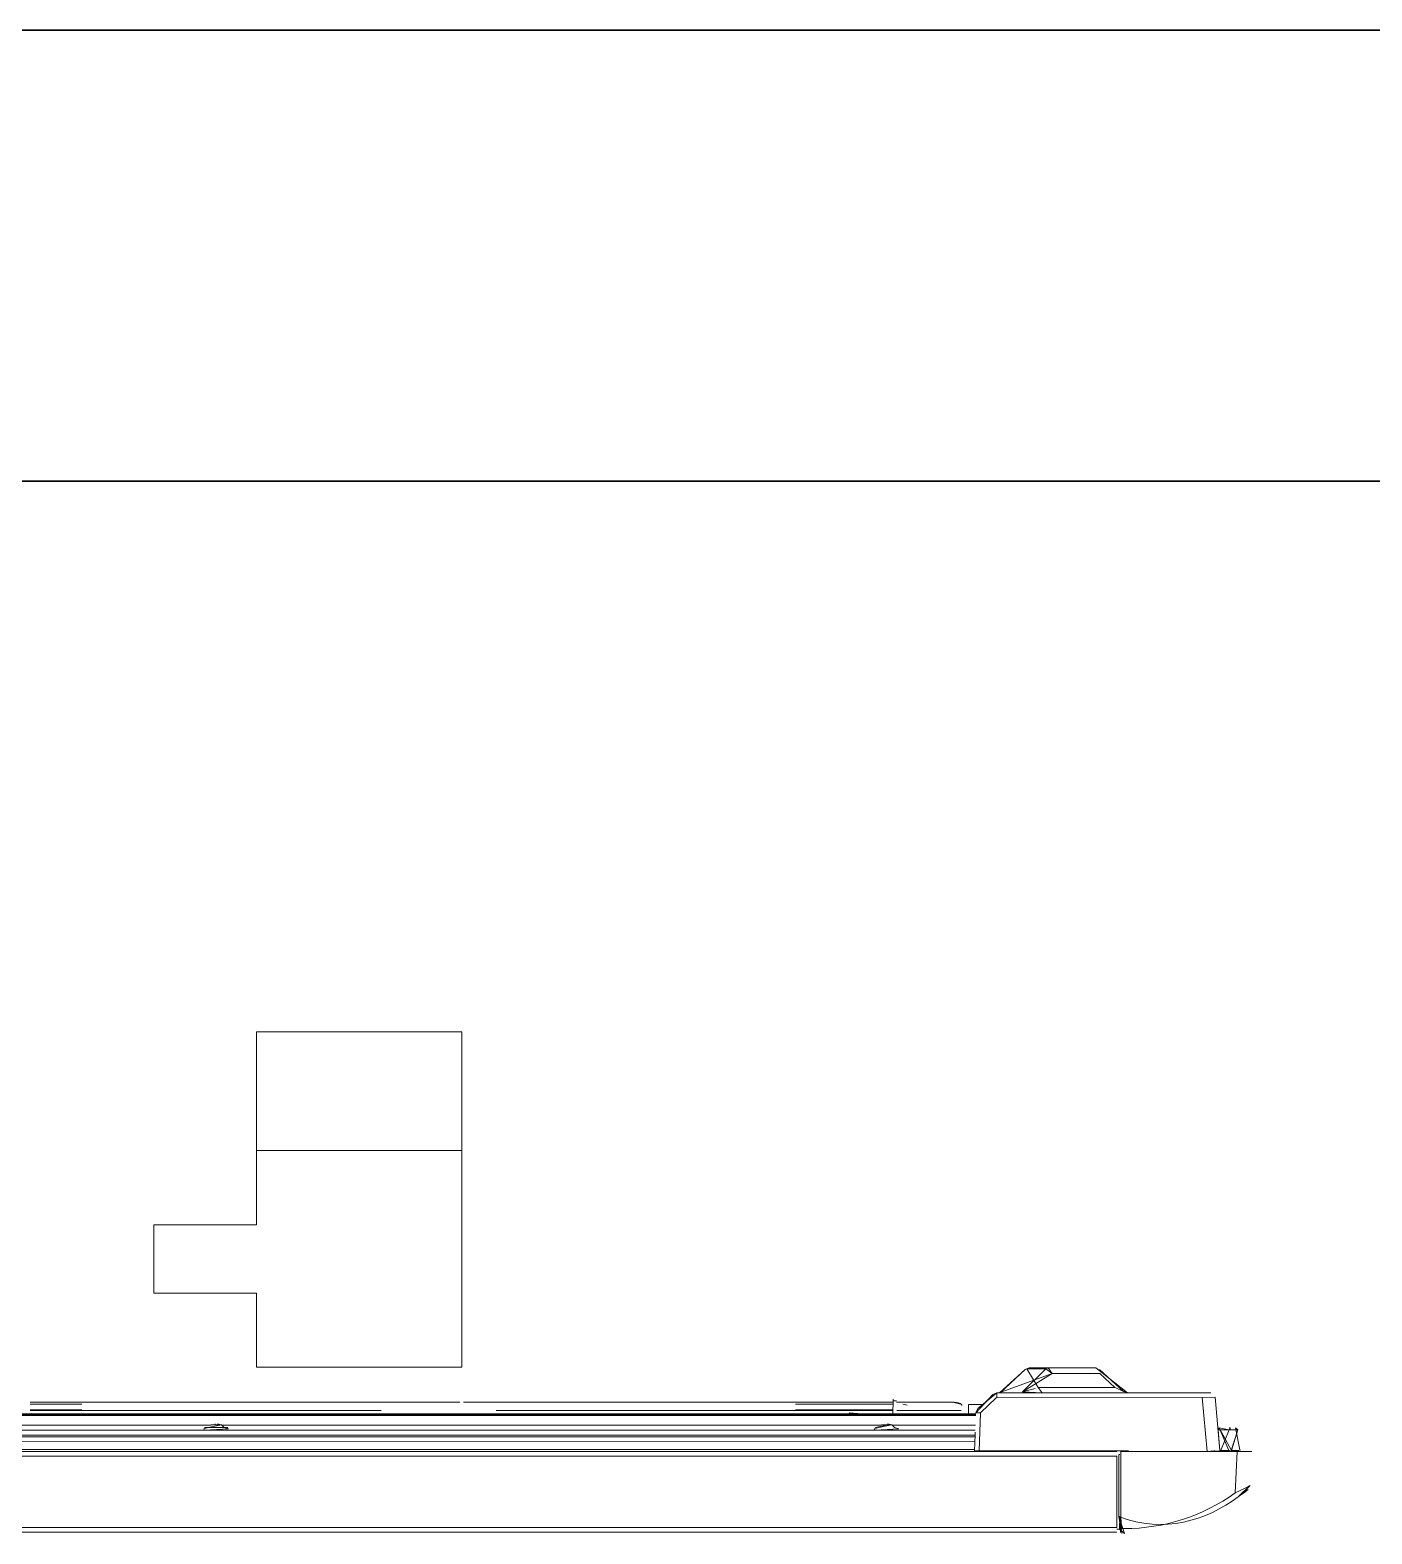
# Model space of a CAD drawing. Header units: millimetres. Extents: x 521 to 148073, y -17811 to 32040.
# Drawn here: x 66492 to 67104, y 20789 to 21474 of the extents above; entities that cross this region are included whole.
import ezdxf

# ---------------------------------------------------------------- set-up
doc = ezdxf.new("R2010")
doc.units = ezdxf.units.MM
doc.layers.add('Datové rozvody', color=6, linetype='Continuous')
doc.layers.add('OAP220', color=1, linetype='Continuous', lineweight=30)
doc.layers.add('PDF_Geometrie', color=7, linetype='Continuous', true_color=0xbdbdbd)

# ---------------------------------------------------------------- blocks, each defined once
blk = doc.blocks.new('projektor')
at = {"layer": 'PDF_Geometrie', "lineweight": 13}
for points in [[(85724.42, 16085.47), (85723.45, 16084.45), (85733.98, 16086.46)], [(85724.42, 16085.45), (85723.45, 16084.42), (85724.42, 16085.45), (85733.55, 16082.53), (85733.55, 16082.41), (85733.49, 16085.92), (85733.49, 16083.38), (85733.98, 16086.43), (85733.54, 16082.68), (85733.54, 16082.59), (85723.45, 16077.12), (85724.38, 16076.73), (85724.03, 16076.74), (85723.6, 16076.91), (85723.45, 16077.12), (85733.55, 16081.41), (85733.55, 16079.88), (85733.56, 16078.97), (85733.56, 16078.03), (85733.56, 16077.57), (85733.56, 16077.53), (85724.38, 16076.73), (85724.42, 16081.61), (85733.88, 16077.73)], [(85733.98, 16091.64), (85733.98, 16085.22)], [(85754.15, 16085.62), (85749.11, 16090.85), (85753.06, 16087.11), (85751.96, 16088.53), (85751.27, 16089.4), (85750.92, 16089.84), (85750.79, 16089.99), (85754.15, 16085.62), (85749.26, 16090.61), (85749.62, 16089.96), (85750.3, 16088.64), (85751.35, 16086.49), (85752.37, 16084.26)], [(85750.79, 16089.99), (85754.15, 16085.62)], [(85723.45, 16084.44), (85723.45, 16084.42), (85724.42, 16085.47)], [(85723.45, 16084.44), (85723.45, 16084.44)], [(85733.49, 16083.38), (85733.65, 16083.39), (85733.88, 16079.91), (85733.88, 16078.72), (85733.88, 16077.95), (85733.88, 16077.69), (85733.69, 16073.8), (85733.98, 16073.06)], [(85733.55, 16082.59), (85733.78, 16082.59)], [(85733.78, 16080.6), (85733.98, 16079.82), (85733.78, 16084.3)], [(85733.98, 16085.22), (85733.98, 16033.58)], [(85733.98, 16085.22), (85752.37, 16084.26)], [(85708.03, 16073.42), (85708.03, 16069.69), (85708.03, 15978.61)], [(85733.52, 16077.53), (85709.91, 16075.47)], [(85710.02, 16069.69), (85709.91, 16075.47)], [(85733.5, 16074.87), (85733.98, 16075.15)], [(85733.52, 16077.53), (85733.51, 16077.53)], [(85710.02, 16069.69), (85733.98, 16071.79)], [(85733.72, 15970.77), (85716.8, 15971.36), (85710.16, 15978.26), (85710.02, 16069.69)], [(85707.28, 16034.64), (85708.03, 16036.45), (85696.94, 16022.4)], [(85705.6, 16030.98), (85707.35, 16034.71), (85697.62, 16024.14)], [(85697.62, 16024.14), (85707.35, 16034.71)], [(85733.72, 15970.77), (85733.72, 16036.93)], [(85762.89, 16033.58), (85733.98, 16033.58)], [(85735.26, 16032.68), (85762.87, 16032.68), (85770.42, 16035.12)], [(85762.88, 16033.07), (85762.87, 16033.06), (85762.87, 16033.02), (85762.87, 16032.94), (85762.87, 16032.83), (85762.87, 16032.7), (85762.87, 16032.68)], [(85762.88, 16033.07), (85768.2, 16033.35)], [(85762.88, 16033.07), (85762.88, 16033.07)], [(85768.2, 16035.12), (85768.2, 16033.86), (85762.89, 16033.58)], [(85768.2, 16033.35), (85769.93, 16033.44), (85768.2, 16033.86)], [(85768.46, 16031.84), (85768.46, 16033), (85770.42, 16035.12)], [(85699.37, 16003.18), (85699.37, 16024.21), (85705.6, 16030.97), (85705.6, 15996.88), (85697.38, 15991.91), (85697.38, 16000.35), (85707.59, 15990.02), (85699.37, 16003.18), (85707.59, 15980.82)], [(85733.98, 14135.77), (85733.98, 16031.84)], [(85767.71, 16031.84), (85736.12, 16031.84)], [(85736.12, 14135.77), (85736.12, 16031.84)], [(85767.71, 14135.77), (85767.71, 16031.84)], [(85769.81, 14135.77), (85769.81, 16031.84)], [(85696.94, 16022.4), (85696.94, 16001.37)], [(85699.37, 16003.18), (85696.94, 16001.37), (85697.38, 16000.35)], [(85696.94, 16001.37), (85696.94, 15992.92)], [(85699.37, 16003.18), (85697.38, 16000.35)], [(85696.94, 15992.92), (85697.62, 15991.18), (85708.03, 15979.78), (85707.98, 15979.9), (85707.83, 15980.09)], [(85705.6, 15996.88), (85708.03, 15998.7), (85707.59, 15990.02), (85706.1, 15995.57), (85707.59, 15990.02)], [(85697.38, 15991.91), (85697.62, 15991.18), (85707.81, 15980.12)], [(85707.83, 15980.09), (85697.62, 15991.18)], [(85708.03, 15978.61), (85708.72, 15976.86), (85716.8, 15969.3), (85715.01, 15970.12)], [(85710.02, 15978.61), (85708.03, 15978.61), (85715.01, 15970.12)], [(85716.8, 15971.36), (85716.8, 15969.3), (85716.8, 15971.36), (85710.15, 15978.26)], [(85713.1, 15966.07), (85713.1, 15972.17)], [(85713.1, 15966.07), (85717.35, 15966.07)], [(85717.35, 14198.32), (85717.35, 15969.28)], [(85717.38, 15969.28), (85717.38, 14198.33)], [(85717.78, 15969.27), (85717.78, 14198.34)], [(85718.01, 14198.35), (85718.01, 15969.26)], [(85722.32, 15932.12), (85722.32, 15969.11)], [(85724.58, 15969.03), (85724.58, 15085.03)], [(85729.71, 15082.57), (85729.71, 15082.62), (85728.79, 15082.57), (85729.82, 15083.8), (85728.79, 15084.99), (85729.71, 15085.03), (85724.58, 15082.57), (85725.5, 15083.8), (85725.5, 15085.03), (85724.58, 15083.8), (85729.45, 15085.41), (85729.71, 15968.85)], [(85733.72, 15968.71), (85733.72, 15970.77), (85733.72, 15968.71), (85726.62, 15968.96), (85725.5, 15969)], [(85726.79, 15968.96), (85726.79, 15085.41)], [(85727.5, 15968.93), (85727.5, 15085.41), (85726.79, 14198.65)], [(85733.14, 14198.88), (85733.14, 15968.73)], [(85712.16, 15959), (85712.17, 15959.57), (85712.26, 15960.62), (85712.43, 15961.56), (85712.68, 15962.31), (85713.01, 15962.8), (85713.41, 15963.03), (85713.55, 15963.05)], [(85712.16, 15934.11), (85712.16, 15959)], [(85712.18, 15959), (85713.08, 15962.54)], [(85712.18, 15934.11), (85712.18, 15959)], [(85715.81, 15962.69), (85715.81, 15938.62)], [(85710.85, 15932.58), (85711.57, 15932.57)], [(85717.35, 15932.47), (85711.57, 15932.57), (85711.57, 15934.1)], [(85712.16, 15741.96), (85712.16, 15932.56)], [(85712.18, 15741.96), (85712.18, 15932.55)], [(85713, 15936.87), (85713.5, 15938.74)], [(85713, 15889.34), (85713, 15932.54)], [(85715.55, 15932.5), (85715.55, 15889.34)], [(85715.85, 15938.62), (85715.85, 15934.18)], [(85715.85, 15932.49), (85715.85, 15887.59)], [(85721.69, 15930.21), (85722.25, 15930.17), (85723.29, 15924.57)], [(85722.32, 15634.79), (85722.32, 15927.26)], [(85716.87, 15913.11), (85717.35, 15918.8)], [(85715.81, 15887.59), (85715.81, 15756.58)], [(85712.16, 15549.8), (85712.16, 15740.4)], [(85712.18, 15549.8), (85712.18, 15740.4)], [(85715.81, 15705.55), (85715.81, 15574.54)], [(85723.29, 15637.48), (85723.29, 15627.23)], [(85722.25, 15631.88), (85721.69, 15631.84)], [(85722.32, 14537.68), (85722.32, 15629.93)], [(85713, 15549.82), (85713, 15572.79)], [(85715.55, 15572.79), (85715.55, 15549.86)], [(85715.85, 15574.54), (85715.85, 15549.87)], [(85717.09, 15550.27), (85717.35, 15553.16)], [(85717.35, 15550.27), (85717.09, 15550.27)]]:
    blk.add_lwpolyline(points, dxfattribs=at)
for points in [[(85723.45, 16082.11), (85723.45, 16081.61), (85723.45, 16082.11), (85724.42, 16082.11), (85724.42, 16085.45), (85733.55, 16082.59), (85723.45, 16077.12), (85724.42, 16081.61)], [(85733.79, 16083.18), (85733.65, 16083.11), (85733.64, 16083.12), (85733.64, 16083.15), (85733.64, 16083.21), (85733.64, 16083.29), (85733.65, 16083.34), (85733.78, 16084.26), (85733.79, 16082.83), (85733.79, 16080.57), (85733.78, 16080.6), (85733.79, 16080.68), (85733.64, 16081.76), (85733.64, 16081.84), (85733.64, 16081.9), (85733.64, 16081.94), (85733.65, 16081.95)], [(85735.26, 16033.07), (85735.26, 16033.05), (85735.26, 16032.98), (85735.26, 16032.89), (85735.26, 16032.77)], [(85768.46, 16033), (85768.49, 16033.13), (85768.57, 16033.26), (85768.69, 16033.35), (85768.83, 16033.38), (85766.98, 16032.9), (85767.37, 16032.93), (85767.9, 16032.96), (85768.32, 16032.99), (85768.46, 16033), (85766.51, 16033.02), (85766.51, 16033.08), (85766.51, 16033.15), (85766.51, 16033.2), (85766.51, 16033.23), (85766.51, 16033.26), (85762.87, 16032.7), (85762.87, 16032.83), (85762.87, 16032.94), (85762.87, 16033.02), (85762.88, 16033.06), (85762.88, 16033.07), (85770.42, 16033.95), (85762.88, 16033.07)], [(85723.29, 15933.23), (85722.23, 15931.97), (85723.29, 15926.16), (85723.94, 15924.22), (85724.58, 15924.57), (85723.94, 15935.17)], [(85722.25, 15931.95), (85721.68, 15930.22), (85722.23, 15931.97), (85722.25, 15927.44)], [(85600.58, 15741.31), (85548.02, 15741.31), (85548.02, 15650.27), (85600.58, 15650.27)], [(85663.8, 15650.27), (85663.8, 15604.75), (85633.46, 15604.75), (85633.46, 15650.27), (85600.58, 15650.27), (85600.58, 15741.31), (85696.68, 15741.31), (85696.68, 15650.27)], [(85722.25, 15634.62), (85721.68, 15632.88), (85722.25, 15634.62), (85722.23, 15630.08), (85722.25, 15630.1)], [(85723.29, 15635.89), (85722.23, 15634.63), (85723.29, 15628.83), (85723.94, 15626.89), (85724.58, 15627.23), (85723.94, 15637.83)]]:
    blk.add_lwpolyline(points, close=True, dxfattribs=at)
blk.add_arc((85683.8, 16035.05), 84.4, 0.04823, 35.66379, dxfattribs=at)
blk.add_open_spline([(85762.87, 16032.68), (85770.53, 16052.83), (85764.58, 16071.32), (85754.15, 16085.62)], degree=3, dxfattribs=at)

msp = doc.modelspace()

# ---------------------------------------------------------------- linework, layer by layer
at = {"layer": 'OAP220'}
for p, q in [((68978.77, 21474.47), (63994.14, 21474.47)), ((68773.19, 21268.89), (63994.14, 21268.89))]:
    msp.add_line(p, q, dxfattribs=at)

# ---------------------------------------------------------------- block references
at = {"layer": 'Datové rozvody', "xscale": 1.027900945623324, "yscale": 1.027900945623324, "zscale": 1.027900945623324, "rotation": 270.0000000000001}
msp.add_blockref('projektor', (50508.69, 108952.87), dxfattribs=at)

doc.saveas('drawing.dxf')
